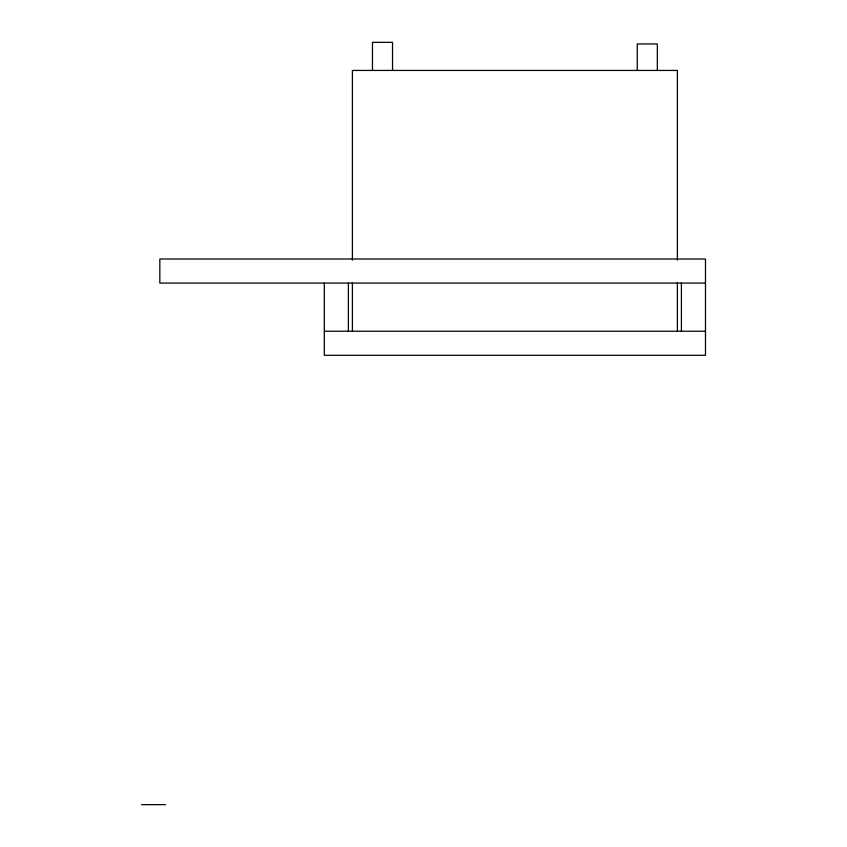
<?xml version="1.0" encoding="UTF-8"?>
<svg xmlns="http://www.w3.org/2000/svg" width="847" height="847" viewBox="0 0 847 847"><rect width="100%" height="100%" fill="white"/><g stroke="black" fill="none" stroke-linecap="round" stroke-linejoin="round"><path stroke-width="1.27" d="M705.477 283.078L159.829 283.078L159.829 259.002L705.477 259.002L705.477 355.295L324.327 355.295L324.327 283.078M324.327 331.219L705.477 331.219M141.523 804.65L165.599 804.65M681.401 283.078L681.401 331.219M677.388 260.103L677.388 70.439L352.405 70.439L352.405 260.103M677.388 282.485L677.388 331.219M657.325 70.439L657.325 43.959L637.262 43.959L637.262 70.439M392.532 70.439L392.532 42.35L372.468 42.35L372.468 70.439M352.405 282.485L352.405 331.219M348.392 283.078L348.392 331.219"/></g></svg>
